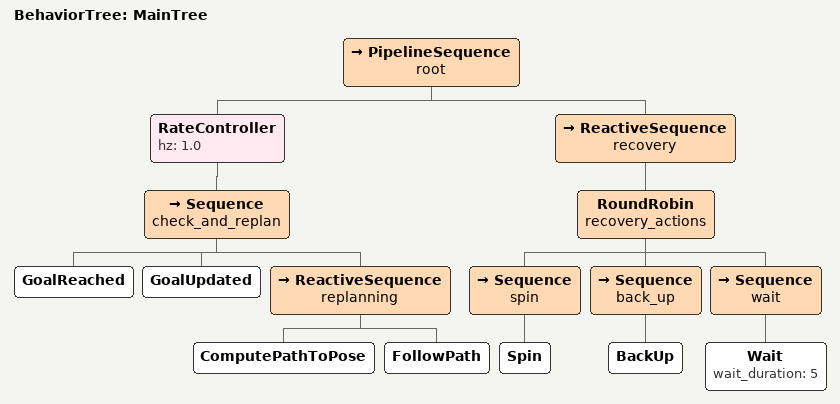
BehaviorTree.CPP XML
<root main_tree_to_execute="MainTree">
  <BehaviorTree ID="MainTree">
    <PipelineSequence name="root">
      <RateController hz="1.0">
        <Sequence name="check_and_replan">
          <GoalReached/>
          <GoalUpdated/>
          <ReactiveSequence name="replanning">
            <ComputePathToPose/>
            <FollowPath/>
          </ReactiveSequence>
        </Sequence>
      </RateController>
      <ReactiveSequence name="recovery">
        <RoundRobin name="recovery_actions">
          <Sequence name="spin">
            <Spin/>
          </Sequence>
          <Sequence name="back_up">
            <BackUp/>
          </Sequence>
          <Sequence name="wait">
            <Wait wait_duration="5"/>
          </Sequence>
        </RoundRobin>
      </ReactiveSequence>
    </PipelineSequence>
  </BehaviorTree>
</root>
